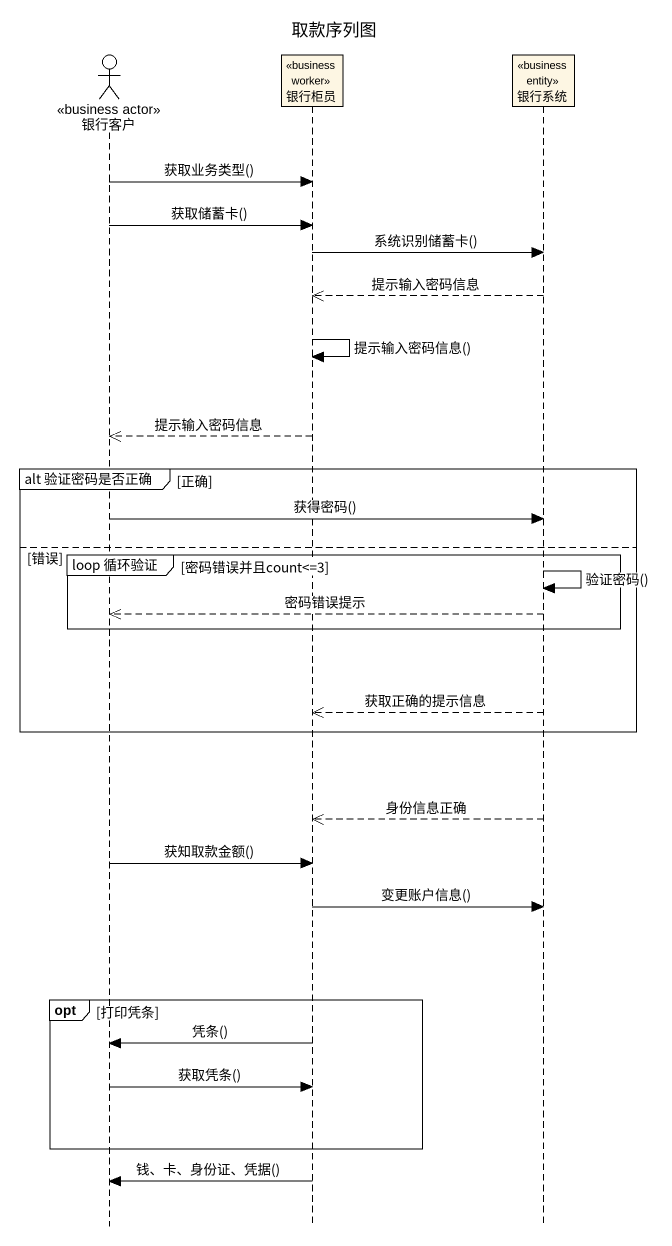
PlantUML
@startuml
title 取款序列图
hide footbox
actor 银行客户 <<business actor>>
participant 银行柜员 <<business worker>>
participant 银行系统 <<business entity>>

银行客户 -> 银行柜员 : 获取业务类型()
银行客户 -> 银行柜员 : 获取储蓄卡()
银行柜员 -> 银行系统 : 系统识别储蓄卡()
银行系统 -->> 银行柜员 : 提示输入密码信息
银行柜员 -> 银行柜员 : 提示输入密码信息()
银行柜员 -->> 银行客户 : 提示输入密码信息
group alt 验证密码是否正确 [正确]
  银行客户 -> 银行系统 : 获得密码()
else 错误
  group loop 循环验证 [密码错误并且count<=3]
    银行系统 -> 银行系统 : 验证密码()
    银行系统 -->> 银行客户 : 密码错误提示
  end
  银行系统 -->> 银行柜员 : 获取正确的提示信息
end
银行系统 -->> 银行柜员 : 身份信息正确
银行客户 -> 银行柜员 : 获知取款金额()
银行柜员 -> 银行系统 : 变更账户信息()
opt 打印凭条
  银行柜员 -> 银行客户 : 凭条()
  银行客户 -> 银行柜员 : 获取凭条()
end
银行柜员 -> 银行客户 : 钱、卡、身份证、凭据()
@enduml
